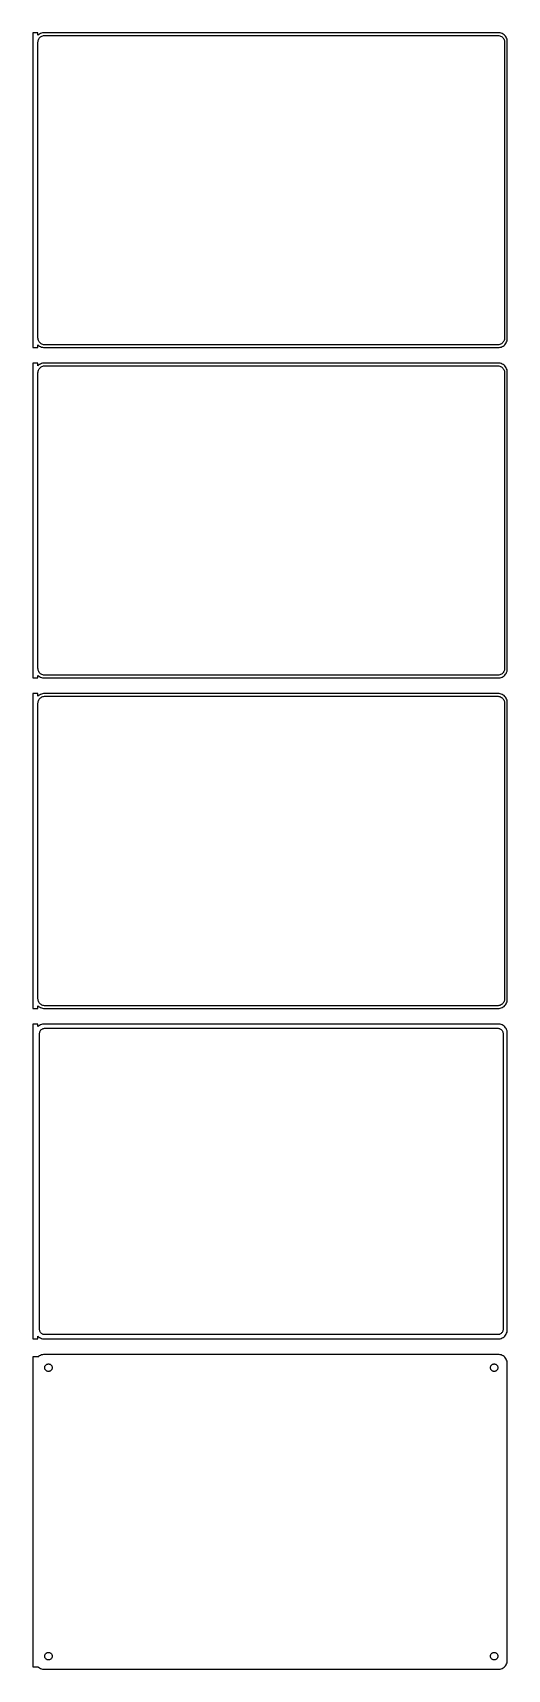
# Model space of a CAD drawing. Header units: metres. Extents: x -136 to 135, y 855 to 1791.
import ezdxf

# ---------------------------------------------------------------- set-up
doc = ezdxf.new("R2010")
doc.units = ezdxf.units.M

msp = doc.modelspace()

# ---------------------------------------------------------------- linework, layer by layer
for p, q in [((-133.5, 1790.99), (-136.5, 1790.99)), ((-136.5, 1790.99), (-136.5, 1611.01)), ((-133.5, 1789.56), (-133.5, 1790.99)), ((-133.187, 1789.85), (-133.5, 1789.56)), ((-132.679, 1790.22), (-133.187, 1789.85)), ((-133.005, 1787.43), (-132.736, 1787.85)), ((-132.736, 1787.85), (-132.416, 1788.24)), ((-132.129, 1790.52), (-132.679, 1790.22)), ((-132.416, 1788.24), (-132.05, 1788.58)), ((-131.545, 1790.76), (-132.129, 1790.52)), ((-132.05, 1788.58), (-131.643, 1788.88)), ((-131.643, 1788.88), (-131.203, 1789.12)), ((-130.937, 1790.91), (-131.545, 1790.76)), ((-131.203, 1789.12), (-130.736, 1789.3)), ((-130.314, 1790.99), (-130.937, 1790.91)), ((-130.736, 1789.3), (-130.25, 1789.43)), ((130.314, 1790.99), (-130.314, 1790.99)), ((-130.25, 1789.43), (-129.751, 1789.49)), ((-129.751, 1789.49), (129.751, 1789.49)), ((129.751, 1789.49), (130.25, 1789.43)), ((130.25, 1789.43), (130.736, 1789.3)), ((130.937, 1790.91), (130.314, 1790.99)), ((130.736, 1789.3), (131.203, 1789.12)), ((131.545, 1790.76), (130.937, 1790.91)), ((131.203, 1789.12), (131.643, 1788.88)), ((132.129, 1790.52), (131.545, 1790.76)), ((131.643, 1788.88), (132.05, 1788.58)), ((132.05, 1788.58), (132.416, 1788.24)), ((132.679, 1790.22), (132.129, 1790.52)), ((132.416, 1788.24), (132.736, 1787.85)), ((133.187, 1789.85), (132.679, 1790.22)), ((132.736, 1787.85), (133.005, 1787.43)), ((133.645, 1789.42), (133.187, 1789.85)), ((134.045, 1788.94), (133.645, 1789.42)), ((134.382, 1788.41), (134.045, 1788.94)), ((134.649, 1787.84), (134.382, 1788.41)), ((134.843, 1787.24), (134.649, 1787.84)), ((-133.5, 1785.5), (-133.468, 1786)), ((-133.5, 1616.5), (-133.5, 1785.5)), ((-133.468, 1786), (-133.374, 1786.49)), ((-133.374, 1786.49), (-133.219, 1786.97)), ((-133.219, 1786.97), (-133.005, 1787.43)), ((133.005, 1787.43), (133.219, 1786.97)), ((133.219, 1786.97), (133.374, 1786.49)), ((133.374, 1786.49), (133.468, 1786)), ((133.468, 1786), (133.5, 1785.5)), ((133.5, 1785.5), (133.5, 1616.5)), ((134.961, 1786.63), (134.843, 1787.24)), ((135, 1786), (134.961, 1786.63)), ((135, 1616), (135, 1786)), ((-136.5, 1611.01), (-133.5, 1611.01)), ((-133.468, 1616), (-133.5, 1616.5)), ((-133.5, 1612.44), (-133.187, 1612.15)), ((-133.5, 1611.01), (-133.5, 1612.44)), ((-133.374, 1615.51), (-133.468, 1616)), ((-133.219, 1615.03), (-133.374, 1615.51)), ((-133.005, 1614.57), (-133.219, 1615.03)), ((-133.187, 1612.15), (-132.679, 1611.78)), ((-132.736, 1614.15), (-133.005, 1614.57)), ((-132.416, 1613.76), (-132.736, 1614.15)), ((-132.679, 1611.78), (-132.129, 1611.48)), ((-132.05, 1613.42), (-132.416, 1613.76)), ((-132.129, 1611.48), (-131.545, 1611.24)), ((-131.643, 1613.12), (-132.05, 1613.42)), ((-131.203, 1612.88), (-131.643, 1613.12)), ((-131.545, 1611.24), (-130.937, 1611.09)), ((-130.736, 1612.7), (-131.203, 1612.88)), ((-130.937, 1611.09), (-130.314, 1611.01)), ((-130.25, 1612.57), (-130.736, 1612.7)), ((-130.314, 1611.01), (130.314, 1611.01)), ((-129.751, 1612.51), (-130.25, 1612.57)), ((129.751, 1612.51), (-129.751, 1612.51)), ((130.25, 1612.57), (129.751, 1612.51)), ((130.736, 1612.7), (130.25, 1612.57)), ((130.314, 1611.01), (130.937, 1611.09)), ((131.203, 1612.88), (130.736, 1612.7)), ((130.937, 1611.09), (131.545, 1611.24)), ((131.643, 1613.12), (131.203, 1612.88)), ((131.545, 1611.24), (132.129, 1611.48)), ((132.05, 1613.42), (131.643, 1613.12)), ((132.416, 1613.76), (132.05, 1613.42)), ((132.129, 1611.48), (132.679, 1611.78)), ((132.736, 1614.15), (132.416, 1613.76)), ((132.679, 1611.78), (133.187, 1612.15)), ((133.005, 1614.57), (132.736, 1614.15)), ((133.219, 1615.03), (133.005, 1614.57)), ((133.187, 1612.15), (133.645, 1612.58)), ((133.374, 1615.51), (133.219, 1615.03)), ((133.468, 1616), (133.374, 1615.51)), ((133.5, 1616.5), (133.468, 1616)), ((133.645, 1612.58), (134.045, 1613.06)), ((134.045, 1613.06), (134.382, 1613.59)), ((134.382, 1613.59), (134.649, 1614.16)), ((134.649, 1614.16), (134.843, 1614.76)), ((134.843, 1614.76), (134.961, 1615.37)), ((134.961, 1615.37), (135, 1616)), ((-133.5, 1601.99), (-136.5, 1601.99)), ((-136.5, 1601.99), (-136.5, 1422.01)), ((-133.5, 1600.56), (-133.5, 1601.99)), ((-133.187, 1600.85), (-133.5, 1600.56)), ((-132.679, 1601.22), (-133.187, 1600.85)), ((-132.129, 1601.52), (-132.679, 1601.22)), ((-131.545, 1601.76), (-132.129, 1601.52)), ((-130.937, 1601.91), (-131.545, 1601.76)), ((-130.314, 1601.99), (-130.937, 1601.91)), ((130.314, 1601.99), (-130.314, 1601.99)), ((130.937, 1601.91), (130.314, 1601.99)), ((131.545, 1601.76), (130.937, 1601.91)), ((132.129, 1601.52), (131.545, 1601.76)), ((132.679, 1601.22), (132.129, 1601.52)), ((133.187, 1600.85), (132.679, 1601.22)), ((133.645, 1600.42), (133.187, 1600.85)), ((-133.5, 1596.5), (-133.468, 1597)), ((-133.5, 1427.5), (-133.5, 1596.5)), ((-133.468, 1597), (-133.374, 1597.49)), ((-133.374, 1597.49), (-133.219, 1597.97)), ((-133.219, 1597.97), (-133.005, 1598.43)), ((-133.005, 1598.43), (-132.736, 1598.85)), ((-132.736, 1598.85), (-132.416, 1599.24)), ((-132.416, 1599.24), (-132.05, 1599.58)), ((-132.05, 1599.58), (-131.643, 1599.88)), ((-131.643, 1599.88), (-131.203, 1600.12)), ((-131.203, 1600.12), (-130.736, 1600.3)), ((-130.736, 1600.3), (-130.25, 1600.43)), ((-130.25, 1600.43), (-129.751, 1600.49)), ((-129.751, 1600.49), (129.751, 1600.49)), ((129.751, 1600.49), (130.25, 1600.43)), ((130.25, 1600.43), (130.736, 1600.3)), ((130.736, 1600.3), (131.203, 1600.12)), ((131.203, 1600.12), (131.643, 1599.88)), ((131.643, 1599.88), (132.05, 1599.58)), ((132.05, 1599.58), (132.416, 1599.24)), ((132.416, 1599.24), (132.736, 1598.85)), ((132.736, 1598.85), (133.005, 1598.43)), ((133.005, 1598.43), (133.219, 1597.97)), ((133.219, 1597.97), (133.374, 1597.49)), ((133.374, 1597.49), (133.468, 1597)), ((133.468, 1597), (133.5, 1596.5)), ((133.5, 1596.5), (133.5, 1427.5)), ((134.045, 1599.94), (133.645, 1600.42)), ((134.382, 1599.41), (134.045, 1599.94)), ((134.649, 1598.84), (134.382, 1599.41)), ((134.843, 1598.24), (134.649, 1598.84)), ((134.961, 1597.63), (134.843, 1598.24)), ((135, 1597), (134.961, 1597.63)), ((135, 1427), (135, 1597)), ((-133.468, 1427), (-133.5, 1427.5)), ((-133.5, 1423.44), (-133.187, 1423.15)), ((-133.5, 1422.01), (-133.5, 1423.44)), ((-133.374, 1426.51), (-133.468, 1427)), ((-133.219, 1426.03), (-133.374, 1426.51)), ((-133.005, 1425.57), (-133.219, 1426.03)), ((-133.187, 1423.15), (-132.679, 1422.78)), ((-132.736, 1425.15), (-133.005, 1425.57)), ((-132.416, 1424.76), (-132.736, 1425.15)), ((-132.679, 1422.78), (-132.129, 1422.48)), ((-132.05, 1424.42), (-132.416, 1424.76)), ((-131.643, 1424.12), (-132.05, 1424.42)), ((-131.203, 1423.88), (-131.643, 1424.12)), ((-130.736, 1423.7), (-131.203, 1423.88)), ((-130.25, 1423.57), (-130.736, 1423.7)), ((-129.751, 1423.51), (-130.25, 1423.57)), ((129.751, 1423.51), (-129.751, 1423.51)), ((130.25, 1423.57), (129.751, 1423.51)), ((130.736, 1423.7), (130.25, 1423.57)), ((131.203, 1423.88), (130.736, 1423.7)), ((131.643, 1424.12), (131.203, 1423.88)), ((132.05, 1424.42), (131.643, 1424.12)), ((132.416, 1424.76), (132.05, 1424.42)), ((132.129, 1422.48), (132.679, 1422.78)), ((132.736, 1425.15), (132.416, 1424.76)), ((132.679, 1422.78), (133.187, 1423.15)), ((133.005, 1425.57), (132.736, 1425.15)), ((133.219, 1426.03), (133.005, 1425.57)), ((133.187, 1423.15), (133.645, 1423.58)), ((133.374, 1426.51), (133.219, 1426.03)), ((133.468, 1427), (133.374, 1426.51)), ((133.5, 1427.5), (133.468, 1427)), ((133.645, 1423.58), (134.045, 1424.06)), ((134.045, 1424.06), (134.382, 1424.59)), ((134.382, 1424.59), (134.649, 1425.16)), ((134.649, 1425.16), (134.843, 1425.76)), ((134.843, 1425.76), (134.961, 1426.37)), ((134.961, 1426.37), (135, 1427)), ((-136.5, 1422.01), (-133.5, 1422.01)), ((-132.129, 1422.48), (-131.545, 1422.24)), ((-131.545, 1422.24), (-130.937, 1422.09)), ((-130.937, 1422.09), (-130.314, 1422.01)), ((-130.314, 1422.01), (130.314, 1422.01)), ((130.314, 1422.01), (130.937, 1422.09)), ((130.937, 1422.09), (131.545, 1422.24)), ((131.545, 1422.24), (132.129, 1422.48)), ((-133.5, 1412.99), (-136.5, 1412.99)), ((-136.5, 1412.99), (-136.5, 1233.01)), ((-133.5, 1411.56), (-133.5, 1412.99)), ((-133.187, 1411.85), (-133.5, 1411.56)), ((-133.5, 1407.5), (-133.468, 1408)), ((-133.5, 1238.5), (-133.5, 1407.5)), ((-133.468, 1408), (-133.374, 1408.49)), ((-133.374, 1408.49), (-133.219, 1408.97)), ((-133.219, 1408.97), (-133.005, 1409.43)), ((-132.679, 1412.22), (-133.187, 1411.85)), ((-133.005, 1409.43), (-132.736, 1409.85)), ((-132.736, 1409.85), (-132.416, 1410.24)), ((-132.129, 1412.52), (-132.679, 1412.22)), ((-132.416, 1410.24), (-132.05, 1410.58)), ((-131.545, 1412.76), (-132.129, 1412.52)), ((-132.05, 1410.58), (-131.643, 1410.88)), ((-131.643, 1410.88), (-131.203, 1411.12)), ((-130.937, 1412.91), (-131.545, 1412.76)), ((-131.203, 1411.12), (-130.736, 1411.3)), ((-130.314, 1412.99), (-130.937, 1412.91)), ((-130.736, 1411.3), (-130.25, 1411.43)), ((130.314, 1412.99), (-130.314, 1412.99)), ((-130.25, 1411.43), (-129.751, 1411.49)), ((-129.751, 1411.49), (129.751, 1411.49)), ((129.751, 1411.49), (130.25, 1411.43)), ((130.25, 1411.43), (130.736, 1411.3)), ((130.937, 1412.91), (130.314, 1412.99)), ((130.736, 1411.3), (131.203, 1411.12)), ((131.545, 1412.76), (130.937, 1412.91)), ((131.203, 1411.12), (131.643, 1410.88)), ((132.129, 1412.52), (131.545, 1412.76)), ((131.643, 1410.88), (132.05, 1410.58)), ((132.05, 1410.58), (132.416, 1410.24)), ((132.679, 1412.22), (132.129, 1412.52)), ((132.416, 1410.24), (132.736, 1409.85)), ((133.187, 1411.85), (132.679, 1412.22)), ((132.736, 1409.85), (133.005, 1409.43)), ((133.005, 1409.43), (133.219, 1408.97)), ((133.645, 1411.42), (133.187, 1411.85)), ((133.219, 1408.97), (133.374, 1408.49)), ((133.374, 1408.49), (133.468, 1408)), ((133.468, 1408), (133.5, 1407.5)), ((133.5, 1407.5), (133.5, 1238.5)), ((134.045, 1410.94), (133.645, 1411.42)), ((134.382, 1410.41), (134.045, 1410.94)), ((134.649, 1409.84), (134.382, 1410.41)), ((134.843, 1409.24), (134.649, 1409.84)), ((134.961, 1408.63), (134.843, 1409.24)), ((135, 1408), (134.961, 1408.63)), ((135, 1238), (135, 1408)), ((-133.468, 1238), (-133.5, 1238.5)), ((-133.374, 1237.51), (-133.468, 1238)), ((-133.219, 1237.03), (-133.374, 1237.51)), ((-133.005, 1236.57), (-133.219, 1237.03)), ((-132.736, 1236.15), (-133.005, 1236.57)), ((-132.416, 1235.76), (-132.736, 1236.15)), ((-132.05, 1235.42), (-132.416, 1235.76)), ((132.416, 1235.76), (132.05, 1235.42)), ((132.736, 1236.15), (132.416, 1235.76)), ((133.005, 1236.57), (132.736, 1236.15)), ((133.219, 1237.03), (133.005, 1236.57)), ((133.374, 1237.51), (133.219, 1237.03)), ((133.468, 1238), (133.374, 1237.51)), ((133.5, 1238.5), (133.468, 1238)), ((134.045, 1235.06), (134.382, 1235.59)), ((134.382, 1235.59), (134.649, 1236.16)), ((134.649, 1236.16), (134.843, 1236.76)), ((134.843, 1236.76), (134.961, 1237.37)), ((134.961, 1237.37), (135, 1238)), ((-136.5, 1233.01), (-133.5, 1233.01)), ((-133.5, 1234.44), (-133.187, 1234.15)), ((-133.5, 1233.01), (-133.5, 1234.44)), ((-133.187, 1234.15), (-132.679, 1233.78)), ((-132.679, 1233.78), (-132.129, 1233.48)), ((-132.129, 1233.48), (-131.545, 1233.24)), ((-131.643, 1235.12), (-132.05, 1235.42)), ((-131.203, 1234.88), (-131.643, 1235.12)), ((-131.545, 1233.24), (-130.937, 1233.09)), ((-130.736, 1234.7), (-131.203, 1234.88)), ((-130.937, 1233.09), (-130.314, 1233.01)), ((-130.25, 1234.57), (-130.736, 1234.7)), ((-130.314, 1233.01), (130.314, 1233.01)), ((-129.751, 1234.51), (-130.25, 1234.57)), ((129.751, 1234.51), (-129.751, 1234.51)), ((130.25, 1234.57), (129.751, 1234.51)), ((130.736, 1234.7), (130.25, 1234.57)), ((130.314, 1233.01), (130.937, 1233.09)), ((131.203, 1234.88), (130.736, 1234.7)), ((130.937, 1233.09), (131.545, 1233.24)), ((131.643, 1235.12), (131.203, 1234.88)), ((131.545, 1233.24), (132.129, 1233.48)), ((132.05, 1235.42), (131.643, 1235.12)), ((132.129, 1233.48), (132.679, 1233.78)), ((132.679, 1233.78), (133.187, 1234.15)), ((133.187, 1234.15), (133.645, 1234.58)), ((133.645, 1234.58), (134.045, 1235.06)), ((-133.5, 1223.98), (-136.5, 1223.98)), ((-136.5, 1223.98), (-136.5, 1044.02)), ((-133.5, 1222.56), (-133.5, 1223.98)), ((-133.187, 1222.85), (-133.5, 1222.56)), ((-132.679, 1223.22), (-133.187, 1222.85)), ((-132.129, 1223.52), (-132.679, 1223.22)), ((-132.613, 1218.5), (-132.588, 1218.89)), ((-132.613, 1049.5), (-132.613, 1218.5)), ((-132.588, 1218.89), (-132.515, 1219.27)), ((-132.515, 1219.27), (-132.394, 1219.65)), ((-132.394, 1219.65), (-132.228, 1220)), ((-132.228, 1220), (-132.018, 1220.33)), ((-131.545, 1223.76), (-132.129, 1223.52)), ((-132.018, 1220.33), (-131.769, 1220.63)), ((-131.769, 1220.63), (-131.484, 1220.9)), ((-130.937, 1223.91), (-131.545, 1223.76)), ((-131.484, 1220.9), (-131.168, 1221.13)), ((-131.168, 1221.13), (-130.825, 1221.32)), ((-130.314, 1223.99), (-130.937, 1223.91)), ((-130.825, 1221.32), (-130.462, 1221.46)), ((-130.462, 1221.46), (-130.083, 1221.56)), ((130.314, 1223.99), (-130.314, 1223.99)), ((-130.083, 1221.56), (-129.695, 1221.61)), ((-129.695, 1221.61), (129.695, 1221.61)), ((129.695, 1221.61), (130.083, 1221.56)), ((130.083, 1221.56), (130.462, 1221.46)), ((130.937, 1223.91), (130.314, 1223.99)), ((130.462, 1221.46), (130.825, 1221.32)), ((130.825, 1221.32), (131.168, 1221.13)), ((131.545, 1223.76), (130.937, 1223.91)), ((131.168, 1221.13), (131.484, 1220.9)), ((131.484, 1220.9), (131.769, 1220.63)), ((132.129, 1223.52), (131.545, 1223.76)), ((131.769, 1220.63), (132.018, 1220.33)), ((132.018, 1220.33), (132.228, 1220)), ((132.679, 1223.22), (132.129, 1223.52)), ((132.228, 1220), (132.394, 1219.65)), ((132.394, 1219.65), (132.515, 1219.27)), ((132.515, 1219.27), (132.588, 1218.89)), ((132.588, 1218.89), (132.613, 1218.5)), ((132.613, 1218.5), (132.613, 1049.5)), ((133.187, 1222.85), (132.679, 1223.22)), ((133.645, 1222.42), (133.187, 1222.85)), ((134.045, 1221.94), (133.645, 1222.42)), ((134.382, 1221.41), (134.045, 1221.94)), ((134.649, 1220.84), (134.382, 1221.41)), ((134.843, 1220.24), (134.649, 1220.84)), ((134.961, 1219.63), (134.843, 1220.24)), ((135, 1219), (134.961, 1219.63)), ((135, 1049), (135, 1219)), ((-132.588, 1049.11), (-132.613, 1049.5)), ((-132.515, 1048.73), (-132.588, 1049.11)), ((-132.394, 1048.35), (-132.515, 1048.73)), ((-132.228, 1048), (-132.394, 1048.35)), ((132.394, 1048.35), (132.228, 1048)), ((132.515, 1048.73), (132.394, 1048.35)), ((132.588, 1049.11), (132.515, 1048.73)), ((132.613, 1049.5), (132.588, 1049.11)), ((134.843, 1047.76), (134.961, 1048.37)), ((134.961, 1048.37), (135, 1049)), ((-136.5, 1044.02), (-133.5, 1044.02)), ((-133.5, 1044.02), (-133.5, 1045.44)), ((-133.5, 1045.44), (-133.187, 1045.15)), ((-133.187, 1045.15), (-132.679, 1044.78)), ((-132.679, 1044.78), (-132.129, 1044.48)), ((-132.018, 1047.67), (-132.228, 1048)), ((-132.129, 1044.48), (-131.545, 1044.24)), ((-131.769, 1047.37), (-132.018, 1047.67)), ((-131.484, 1047.1), (-131.769, 1047.37)), ((-131.545, 1044.24), (-130.937, 1044.09)), ((-131.168, 1046.87), (-131.484, 1047.1)), ((-130.825, 1046.68), (-131.168, 1046.87)), ((-130.937, 1044.09), (-130.314, 1044.01)), ((-130.462, 1046.54), (-130.825, 1046.68)), ((-130.083, 1046.44), (-130.462, 1046.54)), ((-130.314, 1044.01), (130.314, 1044.01)), ((-129.695, 1046.39), (-130.083, 1046.44)), ((129.695, 1046.39), (-129.695, 1046.39)), ((130.083, 1046.44), (129.695, 1046.39)), ((130.462, 1046.54), (130.083, 1046.44)), ((130.314, 1044.01), (130.937, 1044.09)), ((130.825, 1046.68), (130.462, 1046.54)), ((131.168, 1046.87), (130.825, 1046.68)), ((130.937, 1044.09), (131.545, 1044.24)), ((131.484, 1047.1), (131.168, 1046.87)), ((131.769, 1047.37), (131.484, 1047.1)), ((131.545, 1044.24), (132.129, 1044.48)), ((132.018, 1047.67), (131.769, 1047.37)), ((132.228, 1048), (132.018, 1047.67)), ((132.129, 1044.48), (132.679, 1044.78)), ((132.679, 1044.78), (133.187, 1045.15)), ((133.187, 1045.15), (133.645, 1045.58)), ((133.645, 1045.58), (134.045, 1046.06)), ((134.045, 1046.06), (134.382, 1046.59)), ((134.382, 1046.59), (134.649, 1047.16)), ((134.649, 1047.16), (134.843, 1047.76)), ((-133.5, 1033.65), (-136.5, 1033.65)), ((-136.5, 1033.65), (-136.5, 856.347)), ((-133.187, 1033.85), (-133.5, 1033.56)), ((-133.5, 1033.56), (-133.5, 1033.65)), ((-132.679, 1034.22), (-133.187, 1033.85)), ((-132.129, 1034.52), (-132.679, 1034.22)), ((-131.545, 1034.76), (-132.129, 1034.52)), ((-130.937, 1034.91), (-131.545, 1034.76)), ((-130.314, 1034.99), (-130.937, 1034.91)), ((130.314, 1034.99), (-130.314, 1034.99)), ((-128.16, 1029.53), (-127.9, 1029.6)), ((-127.9, 1029.6), (-127.634, 1029.63)), ((-127.634, 1029.63), (-127.366, 1029.63)), ((-127.366, 1029.63), (-127.1, 1029.6)), ((-127.1, 1029.6), (-126.84, 1029.53)), ((126.84, 1029.53), (127.1, 1029.6)), ((127.1, 1029.6), (127.366, 1029.63)), ((127.366, 1029.63), (127.634, 1029.63)), ((127.634, 1029.63), (127.9, 1029.6)), ((127.9, 1029.6), (128.16, 1029.53)), ((130.937, 1034.91), (130.314, 1034.99)), ((131.545, 1034.76), (130.937, 1034.91)), ((132.129, 1034.52), (131.545, 1034.76)), ((132.679, 1034.22), (132.129, 1034.52)), ((133.187, 1033.85), (132.679, 1034.22)), ((133.645, 1033.42), (133.187, 1033.85)), ((134.045, 1032.94), (133.645, 1033.42)), ((134.382, 1032.41), (134.045, 1032.94)), ((134.649, 1031.84), (134.382, 1032.41)), ((134.843, 1031.24), (134.649, 1031.84)), ((134.961, 1030.63), (134.843, 1031.24)), ((135, 1030), (134.961, 1030.63)), ((135, 860), (135, 1030)), ((-129.635, 1027.5), (-129.618, 1027.77)), ((-129.618, 1027.23), (-129.635, 1027.5)), ((-129.618, 1027.77), (-129.568, 1028.03)), ((-129.568, 1026.97), (-129.618, 1027.23)), ((-129.568, 1028.03), (-129.485, 1028.29)), ((-129.485, 1026.71), (-129.568, 1026.97)), ((-129.485, 1028.29), (-129.371, 1028.53)), ((-129.371, 1026.47), (-129.485, 1026.71)), ((-129.371, 1028.53), (-129.227, 1028.76)), ((-129.227, 1026.24), (-129.371, 1026.47)), ((-129.227, 1028.76), (-129.057, 1028.96)), ((-129.057, 1026.04), (-129.227, 1026.24)), ((-129.057, 1028.96), (-128.861, 1029.15)), ((-128.861, 1025.85), (-129.057, 1026.04)), ((-128.861, 1029.15), (-128.644, 1029.3)), ((-128.644, 1025.7), (-128.861, 1025.85)), ((-128.644, 1029.3), (-128.409, 1029.43)), ((-128.409, 1025.57), (-128.644, 1025.7)), ((-128.409, 1029.43), (-128.16, 1029.53)), ((-128.16, 1025.47), (-128.409, 1025.57)), ((-127.9, 1025.4), (-128.16, 1025.47)), ((-127.634, 1025.37), (-127.9, 1025.4)), ((-127.366, 1025.37), (-127.634, 1025.37)), ((-127.1, 1025.4), (-127.366, 1025.37)), ((-126.84, 1025.47), (-127.1, 1025.4)), ((-126.84, 1029.53), (-126.591, 1029.43)), ((-126.591, 1025.57), (-126.84, 1025.47)), ((-126.591, 1029.43), (-126.356, 1029.3)), ((-126.356, 1025.7), (-126.591, 1025.57)), ((-126.356, 1029.3), (-126.139, 1029.15)), ((-126.139, 1025.85), (-126.356, 1025.7)), ((-126.139, 1029.15), (-125.943, 1028.96)), ((-125.943, 1026.04), (-126.139, 1025.85)), ((-125.943, 1028.96), (-125.773, 1028.76)), ((-125.773, 1026.24), (-125.943, 1026.04)), ((-125.773, 1028.76), (-125.629, 1028.53)), ((-125.629, 1026.47), (-125.773, 1026.24)), ((-125.629, 1028.53), (-125.515, 1028.29)), ((-125.515, 1026.71), (-125.629, 1026.47)), ((-125.515, 1028.29), (-125.432, 1028.03)), ((-125.432, 1026.97), (-125.515, 1026.71)), ((-125.432, 1028.03), (-125.382, 1027.77)), ((-125.382, 1027.23), (-125.432, 1026.97)), ((-125.382, 1027.77), (-125.365, 1027.5)), ((-125.365, 1027.5), (-125.382, 1027.23)), ((125.365, 1027.5), (125.382, 1027.77)), ((125.382, 1027.23), (125.365, 1027.5)), ((125.382, 1027.77), (125.432, 1028.03)), ((125.432, 1026.97), (125.382, 1027.23)), ((125.432, 1028.03), (125.515, 1028.29)), ((125.515, 1026.71), (125.432, 1026.97)), ((125.515, 1028.29), (125.629, 1028.53)), ((125.629, 1026.47), (125.515, 1026.71)), ((125.629, 1028.53), (125.773, 1028.76)), ((125.773, 1026.24), (125.629, 1026.47)), ((125.773, 1028.76), (125.943, 1028.96)), ((125.943, 1026.04), (125.773, 1026.24)), ((125.943, 1028.96), (126.139, 1029.15)), ((126.139, 1025.85), (125.943, 1026.04)), ((126.139, 1029.15), (126.356, 1029.3)), ((126.356, 1025.7), (126.139, 1025.85)), ((126.356, 1029.3), (126.591, 1029.43)), ((126.591, 1025.57), (126.356, 1025.7)), ((126.591, 1029.43), (126.84, 1029.53)), ((126.84, 1025.47), (126.591, 1025.57)), ((127.1, 1025.4), (126.84, 1025.47)), ((127.366, 1025.37), (127.1, 1025.4)), ((127.634, 1025.37), (127.366, 1025.37)), ((127.9, 1025.4), (127.634, 1025.37)), ((128.16, 1025.47), (127.9, 1025.4)), ((128.16, 1029.53), (128.409, 1029.43)), ((128.409, 1025.57), (128.16, 1025.47)), ((128.409, 1029.43), (128.644, 1029.3)), ((128.644, 1025.7), (128.409, 1025.57)), ((128.644, 1029.3), (128.861, 1029.15)), ((128.861, 1025.85), (128.644, 1025.7)), ((128.861, 1029.15), (129.057, 1028.96)), ((129.057, 1026.04), (128.861, 1025.85)), ((129.057, 1028.96), (129.227, 1028.76)), ((129.227, 1026.24), (129.057, 1026.04)), ((129.227, 1028.76), (129.371, 1028.53)), ((129.371, 1026.47), (129.227, 1026.24)), ((129.371, 1028.53), (129.485, 1028.29)), ((129.485, 1026.71), (129.371, 1026.47)), ((129.485, 1028.29), (129.568, 1028.03)), ((129.568, 1026.97), (129.485, 1026.71)), ((129.568, 1028.03), (129.618, 1027.77)), ((129.618, 1027.23), (129.568, 1026.97)), ((129.618, 1027.77), (129.635, 1027.5)), ((129.635, 1027.5), (129.618, 1027.23)), ((-129.635, 862.5), (-129.618, 862.768)), ((-129.618, 862.232), (-129.635, 862.5)), ((-129.618, 862.768), (-129.568, 863.031)), ((-129.568, 861.969), (-129.618, 862.232)), ((-129.568, 863.031), (-129.485, 863.286)), ((-129.485, 861.714), (-129.568, 861.969)), ((-129.485, 863.286), (-129.371, 863.529)), ((-129.371, 861.471), (-129.485, 861.714)), ((-129.371, 863.529), (-129.227, 863.755)), ((-129.227, 861.245), (-129.371, 861.471)), ((-129.227, 863.755), (-129.057, 863.962)), ((-129.057, 861.038), (-129.227, 861.245)), ((-129.057, 863.962), (-128.861, 864.145)), ((-128.861, 864.145), (-128.644, 864.303)), ((-128.644, 864.303), (-128.409, 864.432)), ((-128.409, 864.432), (-128.16, 864.531)), ((-128.16, 864.531), (-127.9, 864.597)), ((-127.9, 864.597), (-127.634, 864.631)), ((-127.634, 864.631), (-127.366, 864.631)), ((-127.366, 864.631), (-127.1, 864.597)), ((-127.1, 864.597), (-126.84, 864.531)), ((-126.84, 864.531), (-126.591, 864.432)), ((-126.591, 864.432), (-126.356, 864.303)), ((-126.356, 864.303), (-126.139, 864.145)), ((-126.139, 864.145), (-125.943, 863.962)), ((-125.943, 863.962), (-125.773, 863.755)), ((-125.773, 861.245), (-125.943, 861.038)), ((-125.773, 863.755), (-125.629, 863.529)), ((-125.629, 861.471), (-125.773, 861.245)), ((-125.629, 863.529), (-125.515, 863.286)), ((-125.515, 861.714), (-125.629, 861.471)), ((-125.515, 863.286), (-125.432, 863.031)), ((-125.432, 861.969), (-125.515, 861.714)), ((-125.432, 863.031), (-125.382, 862.768)), ((-125.382, 862.232), (-125.432, 861.969)), ((-125.382, 862.768), (-125.365, 862.5)), ((-125.365, 862.5), (-125.382, 862.232)), ((125.365, 862.5), (125.382, 862.768)), ((125.382, 862.232), (125.365, 862.5)), ((125.382, 862.768), (125.432, 863.031)), ((125.432, 861.969), (125.382, 862.232)), ((125.432, 863.031), (125.515, 863.286)), ((125.515, 861.714), (125.432, 861.969)), ((125.515, 863.286), (125.629, 863.529)), ((125.629, 861.471), (125.515, 861.714)), ((125.629, 863.529), (125.773, 863.755)), ((125.773, 861.245), (125.629, 861.471)), ((125.773, 863.755), (125.943, 863.962)), ((125.943, 861.038), (125.773, 861.245)), ((125.943, 863.962), (126.139, 864.145)), ((126.139, 864.145), (126.356, 864.303)), ((126.356, 864.303), (126.591, 864.432)), ((126.591, 864.432), (126.84, 864.531)), ((126.84, 864.531), (127.1, 864.597)), ((127.1, 864.597), (127.366, 864.631)), ((127.366, 864.631), (127.634, 864.631)), ((127.634, 864.631), (127.9, 864.597)), ((127.9, 864.597), (128.16, 864.531)), ((128.16, 864.531), (128.409, 864.432)), ((128.409, 864.432), (128.644, 864.303)), ((128.644, 864.303), (128.861, 864.145)), ((128.861, 864.145), (129.057, 863.962)), ((129.057, 863.962), (129.227, 863.755)), ((129.227, 861.245), (129.057, 861.038)), ((129.227, 863.755), (129.371, 863.529)), ((129.371, 861.471), (129.227, 861.245)), ((129.371, 863.529), (129.485, 863.286)), ((129.485, 861.714), (129.371, 861.471)), ((129.485, 863.286), (129.568, 863.031)), ((129.568, 861.969), (129.485, 861.714)), ((129.568, 863.031), (129.618, 862.768)), ((129.618, 862.232), (129.568, 861.969)), ((129.618, 862.768), (129.635, 862.5)), ((129.635, 862.5), (129.618, 862.232)), ((-136.5, 856.347), (-133.5, 856.347)), ((-133.5, 856.347), (-133.5, 856.441)), ((-133.5, 856.441), (-133.187, 856.147)), ((-133.187, 856.147), (-132.679, 855.778)), ((-132.679, 855.778), (-132.129, 855.476)), ((-132.129, 855.476), (-131.545, 855.245)), ((-131.545, 855.245), (-130.937, 855.089)), ((-130.937, 855.089), (-130.314, 855.01)), ((-130.314, 855.01), (130.314, 855.01)), ((-128.861, 860.855), (-129.057, 861.038)), ((-128.644, 860.697), (-128.861, 860.855)), ((-128.409, 860.568), (-128.644, 860.697)), ((-128.16, 860.469), (-128.409, 860.568)), ((-127.9, 860.403), (-128.16, 860.469)), ((-127.634, 860.369), (-127.9, 860.403)), ((-127.366, 860.369), (-127.634, 860.369)), ((-127.1, 860.403), (-127.366, 860.369)), ((-126.84, 860.469), (-127.1, 860.403)), ((-126.591, 860.568), (-126.84, 860.469)), ((-126.356, 860.697), (-126.591, 860.568)), ((-126.139, 860.855), (-126.356, 860.697)), ((-125.943, 861.038), (-126.139, 860.855)), ((126.139, 860.855), (125.943, 861.038)), ((126.356, 860.697), (126.139, 860.855)), ((126.591, 860.568), (126.356, 860.697)), ((126.84, 860.469), (126.591, 860.568)), ((127.1, 860.403), (126.84, 860.469)), ((127.366, 860.369), (127.1, 860.403)), ((127.634, 860.369), (127.366, 860.369)), ((127.9, 860.403), (127.634, 860.369)), ((128.16, 860.469), (127.9, 860.403)), ((128.409, 860.568), (128.16, 860.469)), ((128.644, 860.697), (128.409, 860.568)), ((128.861, 860.855), (128.644, 860.697)), ((129.057, 861.038), (128.861, 860.855)), ((130.314, 855.01), (130.937, 855.089)), ((130.937, 855.089), (131.545, 855.245)), ((131.545, 855.245), (132.129, 855.476)), ((132.129, 855.476), (132.679, 855.778)), ((132.679, 855.778), (133.187, 856.147)), ((133.187, 856.147), (133.645, 856.577)), ((133.645, 856.577), (134.045, 857.061)), ((134.045, 857.061), (134.382, 857.591)), ((134.382, 857.591), (134.649, 858.159)), ((134.649, 858.159), (134.843, 858.757)), ((134.843, 858.757), (134.961, 859.373)), ((134.961, 859.373), (135, 860))]:
    msp.add_line(p, q)

doc.saveas('drawing.dxf')
